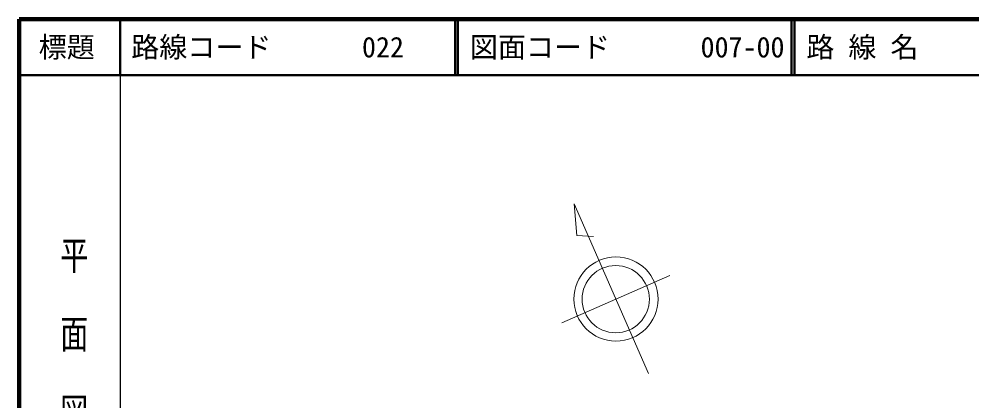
# Model space of a CAD drawing. Units: millimetres at full size, sheet at 1:1000; details may follow other scales. Extents: x 40000 to 680000, y 20000 to 380000.
# Drawn here: x 40000 to 209904, y 311927 to 380000 of the extents above; entities that cross this region are included whole.
import ezdxf
from ezdxf.enums import TextEntityAlignment as Align

# ---------------------------------------------------------------- set-up
doc = ezdxf.new("R2010")
doc.units = ezdxf.units.MM
doc.header["$LTSCALE"] = 1000
for name, color, linetype, lineweight in [('M-BMK-SRVR', 3, 'Continuous', 13), ('M-TTL', 2, 'Continuous', 140), ('M-TTL-BAND', 7, 'Continuous', 25), ('M-TTL-LINE', 7, 'Continuous', 50)]:
    doc.layers.add(name, color=color, linetype=linetype, lineweight=lineweight)
doc.layers.add('M-TTL-TXT', color=7, linetype='Continuous')
doc.styles.add('@ＭＳ ゴシック', font='')
doc.styles.add('ＭＳ ゴシック', font='')
doc.styles.get('@ＭＳ ゴシック').set_extended_font_data('@MS Gothic')
doc.styles.get('ＭＳ ゴシック').set_extended_font_data('MS Gothic')

msp = doc.modelspace()

# ---------------------------------------------------------------- linework, layer by layer
at = {"layer": 'M-BMK-SRVR'}
for p, q in [((152212, 316789), (138954, 347040)), ((138954, 347040), (139456, 341396)), ((139456, 341396), (142453, 341239)), ((136775, 325855), (156009, 334284))]:
    msp.add_line(p, q, dxfattribs=at)
for centre, radius in [((146430, 330086), 7500), ((146392, 330069), 6000)]:
    msp.add_circle(centre, radius, dxfattribs=at)
at = {"layer": 'M-TTL'}
for p, q in [((40000, 380000), (40000, 20000)), ((680000, 380000), (40000, 380000))]:
    msp.add_line(p, q, dxfattribs=at)
at = {"layer": 'M-TTL-BAND'}
msp.add_line((58000, 370000), (58000, 20000), dxfattribs=at)
at = {"layer": 'M-TTL-LINE'}
for p, q in [((58000, 380000), (58000, 370000)), ((117750, 380000), (117750, 370000)), ((118250, 380000), (118250, 370000)), ((177750, 380000), (177750, 370000)), ((178250, 380000), (178250, 370000)), ((40000, 370000), (680000, 370000))]:
    msp.add_line(p, q, dxfattribs=at)

# ---------------------------------------------------------------- texts
at = {"layer": 'M-TTL-BAND', "style": '@ＭＳ ゴシック', "width": 1.4}
msp.add_text('平  面  図', height=3666, rotation=270, dxfattribs=at).set_placement((49777, 306475), align=Align.MIDDLE_RIGHT)
at = {"layer": 'M-TTL-TXT', "style": 'ＭＳ ゴシック'}
msp.add_text('標題', height=3666, dxfattribs=at).set_placement((48500, 375000), align=Align.MIDDLE_CENTER)
for s, p in [('路線コード', (60000, 375000)), ('路 線 名', (180380, 375000)), ('022', (101142, 375000)), ('図面コード', (120380, 375000)), ('007-00', (161521, 375000))]:
    msp.add_text(s, height=3666, dxfattribs=at).set_placement(p, align=Align.MIDDLE_LEFT)

doc.saveas('drawing.dxf')
